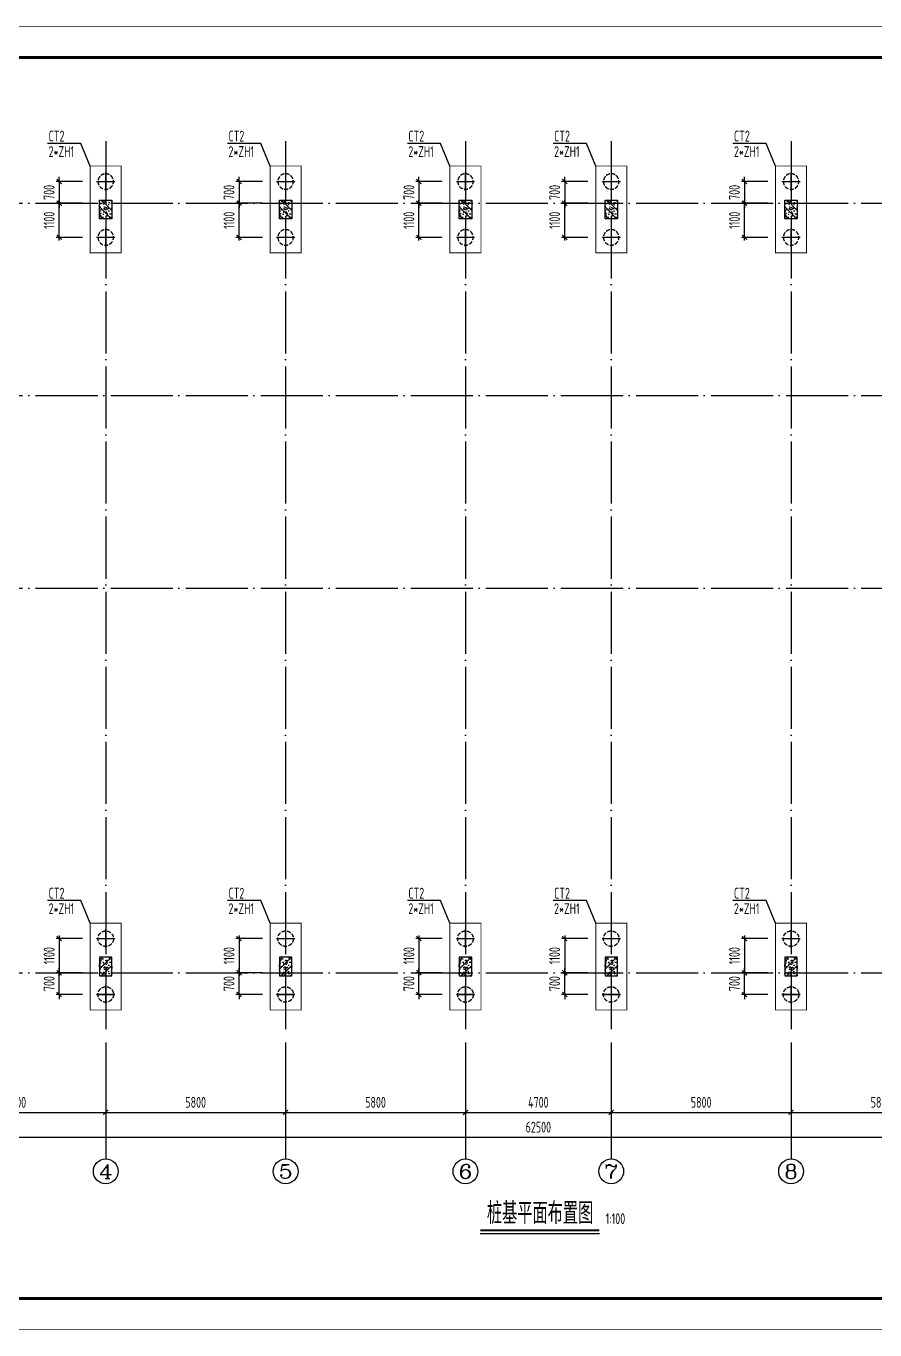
# Model space of a CAD drawing. Extents: x 287065 to 1473467, y 284802 to 344222.
# Drawn here: x 605977 to 633351, y 284802 to 326822 of the extents above; entities that cross this region are included whole.
import ezdxf
from ezdxf.enums import TextEntityAlignment as Align

# ---------------------------------------------------------------- set-up
doc = ezdxf.new("R2010")
doc.units = 0
doc.header["$LTSCALE"] = 1000
doc.linetypes.add('DASH', pattern=[0.35, 0.25, -0.1])
doc.linetypes.add('DOTE', pattern=[2.42, 2, -0.2, 0.02, -0.2])
doc.layers.get('0').update_dxf_attribs({"linetype": 'CONTINUOUS'})
doc.layers.get('DEFPOINTS').update_dxf_attribs({"linetype": 'CONTINUOUS'})
for name, color, linetype in [('AXIS', 8, 'DOTE'), ('AXIS_DIM', 3, 'CONTINUOUS'), ('AXIS_TEXT', 3, 'CONTINUOUS'), ('BASE', 7, 'CONTINUOUS'), ('COLU', 7, 'CONTINUOUS'), ('CT', 255, 'CONTINUOUS'), ('DIM', 3, 'CONTINUOUS'), ('DOTE', 8, 'DOTE'), ('FRAME', 3, 'CONTINUOUS'), ('TEXT', 7, 'CONTINUOUS'), ('TK', 211, 'CONTINUOUS'), ('ZJ', 1, 'CONTINUOUS'), ('柱涂实', 54, 'CONTINUOUS')]:
    doc.layers.add(name, color=color, linetype=linetype)
doc.styles.add('_TCH_AXIS', font='COMPLEX', dxfattribs={"bigfont": 'GBCBIG'})
doc.styles.add('COMPLEX', font='COMPLEX')
doc.styles.add('TSSD_Dimension', font='tssdeng.shx', dxfattribs={"width": 0.7, "bigfont": 'hztxt.shx'})
doc.styles.add('TSSD_Rein', font='tssdeng.shx', dxfattribs={"width": 0.7, "bigfont": 'hztxt.shx'})
doc.dimstyles.new('TSSD_100_100', dxfattribs={"dimtxt": 350, "dimasz": 150, "dimexe": 100, "dimexo": 250, "dimgap": 150, "dimtad": 1, "dimdec": 0, "dimzin": 0, "dimdsep": 46, "dimtxsty": 'TSSD_Dimension', "dimblk": 'ARCHTICK', "dimcen": 0, "dimdle": 100, "dimclrd": 3, "dimclre": 3, "dimclrt": 7, "dimadec": 0, "dimazin": 0, "dimtfac": 1, "dimtdec": 0, "dimtix": 1, "dimtmove": 2, "dimatfit": 3, "dimfxl": 100, "dimtolj": 1, "dimtzin": 0, "dimarcsym": 0})

# ---------------------------------------------------------------- blocks, each defined once
blk = doc.blocks.new('_ARCHTICK')
at = {"color": 0}
blk.add_lwpolyline([(-0.53, -0.53, 0.25, 0.25, 0), (0.53, 0.53, 0.5, 0.5, 0)], format="xyseb", dxfattribs=at)
blk = doc.blocks.new('*D19')
at = {"layer": 'AXIS_DIM', "color": 3, "lineweight": -2}
for p, q in [((602747, 294062), (602747, 291712)), ((608547, 294062), (608547, 291712)), ((602647, 291812), (608647, 291812))]:
    blk.add_line(p, q, dxfattribs=at)
at = {"layer": 'DEFPOINTS', "color": 0}
for p in [(602747, 294312), (608547, 294312), (608547, 291812)]:
    blk.add_point(p, dxfattribs=at)
at = {"layer": 'AXIS_DIM', "color": 3, "lineweight": -2, "xscale": 150, "yscale": 150, "zscale": 150, "rotation": 180}
blk.add_blockref('_ARCHTICK', (602747, 291812), dxfattribs=at)
at = {"layer": 'AXIS_DIM', "color": 3, "lineweight": -2, "xscale": 150, "yscale": 150, "zscale": 150}
blk.add_blockref('_ARCHTICK', (608547, 291812), dxfattribs=at)
at = {"layer": 'AXIS_DIM', "color": 7, "insert": (605647, 292137), "char_height": 350, "attachment_point": 5, "style": 'TSSD_Dimension'}
blk.add_mtext('\\A1;5800', dxfattribs=at)
blk = doc.blocks.new('*D20')
at = {"layer": 'AXIS_DIM', "color": 3, "lineweight": -2}
for p, q in [((608547, 294062), (608547, 291712)), ((614347, 294062), (614347, 291712)), ((608447, 291812), (614447, 291812))]:
    blk.add_line(p, q, dxfattribs=at)
at = {"layer": 'DEFPOINTS', "color": 0}
for p in [(608547, 294312), (614347, 294312), (614347, 291812)]:
    blk.add_point(p, dxfattribs=at)
at = {"layer": 'AXIS_DIM', "color": 3, "lineweight": -2, "xscale": 150, "yscale": 150, "zscale": 150, "rotation": 180}
blk.add_blockref('_ARCHTICK', (608547, 291812), dxfattribs=at)
at = {"layer": 'AXIS_DIM', "color": 3, "lineweight": -2, "xscale": 150, "yscale": 150, "zscale": 150}
blk.add_blockref('_ARCHTICK', (614347, 291812), dxfattribs=at)
at = {"layer": 'AXIS_DIM', "color": 7, "insert": (611447, 292137), "char_height": 350, "attachment_point": 5, "style": 'TSSD_Dimension'}
blk.add_mtext('\\A1;5800', dxfattribs=at)
blk = doc.blocks.new('*D21')
at = {"layer": 'AXIS_DIM', "color": 3, "lineweight": -2}
for p, q in [((614347, 294062), (614347, 291712)), ((620147, 294062), (620147, 291712)), ((614247, 291812), (620247, 291812))]:
    blk.add_line(p, q, dxfattribs=at)
at = {"layer": 'DEFPOINTS', "color": 0}
for p in [(614347, 294312), (620147, 294312), (620147, 291812)]:
    blk.add_point(p, dxfattribs=at)
at = {"layer": 'AXIS_DIM', "color": 3, "lineweight": -2, "xscale": 150, "yscale": 150, "zscale": 150, "rotation": 180}
blk.add_blockref('_ARCHTICK', (614347, 291812), dxfattribs=at)
at = {"layer": 'AXIS_DIM', "color": 3, "lineweight": -2, "xscale": 150, "yscale": 150, "zscale": 150}
blk.add_blockref('_ARCHTICK', (620147, 291812), dxfattribs=at)
at = {"layer": 'AXIS_DIM', "color": 7, "insert": (617247, 292137), "char_height": 350, "attachment_point": 5, "style": 'TSSD_Dimension'}
blk.add_mtext('\\A1;5800', dxfattribs=at)
blk = doc.blocks.new('*D22')
at = {"layer": 'AXIS_DIM', "color": 3, "lineweight": -2}
for p, q in [((620147, 294062), (620147, 291712)), ((624847, 294062), (624847, 291712)), ((620047, 291812), (624947, 291812))]:
    blk.add_line(p, q, dxfattribs=at)
at = {"layer": 'DEFPOINTS', "color": 0}
for p in [(620147, 294312), (624847, 294312), (624847, 291812)]:
    blk.add_point(p, dxfattribs=at)
at = {"layer": 'AXIS_DIM', "color": 3, "lineweight": -2, "xscale": 150, "yscale": 150, "zscale": 150, "rotation": 180}
blk.add_blockref('_ARCHTICK', (620147, 291812), dxfattribs=at)
at = {"layer": 'AXIS_DIM', "color": 3, "lineweight": -2, "xscale": 150, "yscale": 150, "zscale": 150}
blk.add_blockref('_ARCHTICK', (624847, 291812), dxfattribs=at)
at = {"layer": 'AXIS_DIM', "color": 7, "insert": (622497, 292137), "char_height": 350, "attachment_point": 5, "style": 'TSSD_Dimension'}
blk.add_mtext('\\A1;4700', dxfattribs=at)
blk = doc.blocks.new('*D23')
at = {"layer": 'AXIS_DIM', "color": 3, "lineweight": -2}
for p, q in [((624847, 294062), (624847, 291712)), ((630647, 294062), (630647, 291712)), ((624747, 291812), (630747, 291812))]:
    blk.add_line(p, q, dxfattribs=at)
at = {"layer": 'DEFPOINTS', "color": 0}
for p in [(624847, 294312), (630647, 294312), (630647, 291812)]:
    blk.add_point(p, dxfattribs=at)
at = {"layer": 'AXIS_DIM', "color": 3, "lineweight": -2, "xscale": 150, "yscale": 150, "zscale": 150, "rotation": 180}
blk.add_blockref('_ARCHTICK', (624847, 291812), dxfattribs=at)
at = {"layer": 'AXIS_DIM', "color": 3, "lineweight": -2, "xscale": 150, "yscale": 150, "zscale": 150}
blk.add_blockref('_ARCHTICK', (630647, 291812), dxfattribs=at)
at = {"layer": 'AXIS_DIM', "color": 7, "insert": (627747, 292137), "char_height": 350, "attachment_point": 5, "style": 'TSSD_Dimension'}
blk.add_mtext('\\A1;5800', dxfattribs=at)
blk = doc.blocks.new('*D24')
at = {"layer": 'AXIS_DIM', "color": 3, "lineweight": -2}
for p, q in [((630647, 294062), (630647, 291712)), ((636447, 294062), (636447, 291712)), ((630547, 291812), (636547, 291812))]:
    blk.add_line(p, q, dxfattribs=at)
at = {"layer": 'DEFPOINTS', "color": 0}
for p in [(630647, 294312), (636447, 294312), (636447, 291812)]:
    blk.add_point(p, dxfattribs=at)
at = {"layer": 'AXIS_DIM', "color": 3, "lineweight": -2, "xscale": 150, "yscale": 150, "zscale": 150, "rotation": 180}
blk.add_blockref('_ARCHTICK', (630647, 291812), dxfattribs=at)
at = {"layer": 'AXIS_DIM', "color": 3, "lineweight": -2, "xscale": 150, "yscale": 150, "zscale": 150}
blk.add_blockref('_ARCHTICK', (636447, 291812), dxfattribs=at)
at = {"layer": 'AXIS_DIM', "color": 7, "insert": (633547, 292137), "char_height": 350, "attachment_point": 5, "style": 'TSSD_Dimension'}
blk.add_mtext('\\A1;5800', dxfattribs=at)
blk = doc.blocks.new('*D29')
at = {"layer": 'AXIS_DIM', "color": 3, "lineweight": -2}
for p, q in [((591247, 294062), (591247, 290912)), ((653747, 294062), (653747, 290912)), ((591147, 291012), (653847, 291012))]:
    blk.add_line(p, q, dxfattribs=at)
at = {"layer": 'DEFPOINTS', "color": 0}
for p in [(591247, 294312), (653747, 294312), (653747, 291012)]:
    blk.add_point(p, dxfattribs=at)
at = {"layer": 'AXIS_DIM', "color": 3, "lineweight": -2, "xscale": 150, "yscale": 150, "zscale": 150, "rotation": 180}
blk.add_blockref('_ARCHTICK', (591247, 291012), dxfattribs=at)
at = {"layer": 'AXIS_DIM', "color": 3, "lineweight": -2, "xscale": 150, "yscale": 150, "zscale": 150}
blk.add_blockref('_ARCHTICK', (653747, 291012), dxfattribs=at)
at = {"layer": 'AXIS_DIM', "color": 7, "insert": (622497, 291337), "char_height": 350, "attachment_point": 5, "style": 'TSSD_Dimension'}
blk.add_mtext('\\A1;62500', dxfattribs=at)
blk = doc.blocks.new('_AXISO')
blk.add_circle((0, 0), 0.5)
at = {"layer": 'AXIS_TEXT', "style": 'COMPLEX', "width": 1.041667}
blk.add_attdef('A', text='', height=0.56, dxfattribs=at).set_placement((-0.25, -0.28), (0.25, -0.28), align=Align.FIT)
blk = doc.blocks.new('TK-A2+(1041X420)')
at = {"layer": 'FRAME'}
for points in [[(529133, 349852, 20, 20, 0), (529133, 307852, 20, 20, 0), (633223, 307852, 20, 20, 0), (633223, 349852, 20, 20, 0)], [(531633, 348852, 100, 100, 0), (531633, 308852, 100, 100, 0), (632223, 308852, 100, 100, 0), (632223, 348852, 100, 100, 0)]]:
    blk.add_lwpolyline(points, format="xyseb", close=True, dxfattribs=at)
blk = doc.blocks.new('*D101')
at = {"layer": 'DEFPOINTS', "color": 0}
for p in [(630147, 297412), (629147, 296312), (630147, 296312)]:
    blk.add_point(p, dxfattribs=at)
at = {"layer": 'DIM', "color": 3, "lineweight": -2}
for p, q in [((629147, 297512), (629147, 296212)), ((629897, 297412), (629047, 297412)), ((629897, 296312), (629047, 296312))]:
    blk.add_line(p, q, dxfattribs=at)
at = {"layer": 'DIM', "color": 3, "lineweight": -2, "xscale": 150, "yscale": 150, "zscale": 150}
for p, rotation in [((629147, 297412), 90), ((629147, 296312), 270)]:
    blk.add_blockref('_ARCHTICK', p, dxfattribs=dict(at, rotation=rotation))
at = {"layer": 'DIM', "color": 7, "insert": (628822, 296862), "char_height": 350, "attachment_point": 5, "rotation": 90, "style": 'TSSD_Dimension'}
blk.add_mtext('\\A1;1100', dxfattribs=at)
blk = doc.blocks.new('A$C763315A6')
at = {"layer": 'CT', "const_width": 30}
blk.add_lwpolyline([(965, 2765), (-35, 2765), (-35, -35), (965, -35)], close=True, dxfattribs=at)
at = {"layer": 'DOTE', "ltscale": 0.1, "const_width": 45}
for points in [[(465, 2565), (465, 1965)], [(165, 2265), (765, 2265)], [(165, 465), (765, 465)], [(465, 765), (465, 165)]]:
    blk.add_lwpolyline(points, dxfattribs=at)
at = {"layer": 'ZJ', "linetype": 'DASH', "ltscale": 0.5}
for centre in [(465, 2265), (465, 465)]:
    blk.add_circle(centre, 250, dxfattribs=at)
blk = doc.blocks.new('*D102')
at = {"layer": 'DEFPOINTS', "color": 0}
for p in [(629147, 296312), (630147, 296312), (630147, 295612)]:
    blk.add_point(p, dxfattribs=at)
at = {"layer": 'DIM', "color": 3, "lineweight": -2}
for p, q in [((629897, 296312), (629047, 296312)), ((629147, 296312), (629147, 296462)), ((629147, 295612), (629147, 296312)), ((629897, 295612), (629047, 295612)), ((629147, 295612), (629147, 295462))]:
    blk.add_line(p, q, dxfattribs=at)
at = {"layer": 'DIM', "color": 3, "lineweight": -2, "xscale": 150, "yscale": 150, "zscale": 150}
for p, rotation in [((629147, 296312), 270), ((629147, 295612), 90)]:
    blk.add_blockref('_ARCHTICK', p, dxfattribs=dict(at, rotation=rotation))
at = {"layer": 'DIM', "color": 7, "insert": (628822, 295962), "char_height": 350, "attachment_point": 5, "rotation": 90, "style": 'TSSD_Dimension'}
blk.add_mtext('\\A1;700', dxfattribs=at)
blk = doc.blocks.new('*D103')
at = {"layer": 'DEFPOINTS', "color": 0}
for p in [(629147, 321112), (630147, 321112), (630147, 320012)]:
    blk.add_point(p, dxfattribs=at)
at = {"layer": 'DIM', "color": 3, "lineweight": -2}
for p, q in [((629897, 321112), (629047, 321112)), ((629147, 319912), (629147, 321212)), ((629897, 320012), (629047, 320012))]:
    blk.add_line(p, q, dxfattribs=at)
at = {"layer": 'DIM', "color": 3, "lineweight": -2, "xscale": 150, "yscale": 150, "zscale": 150}
for p, rotation in [((629147, 321112), 90), ((629147, 320012), 270)]:
    blk.add_blockref('_ARCHTICK', p, dxfattribs=dict(at, rotation=rotation))
at = {"layer": 'DIM', "color": 7, "insert": (628822, 320562), "char_height": 350, "attachment_point": 5, "rotation": 90, "style": 'TSSD_Dimension'}
blk.add_mtext('\\A1;1100', dxfattribs=at)
blk = doc.blocks.new('*D104')
at = {"layer": 'DEFPOINTS', "color": 0}
for p in [(630147, 321812), (629147, 321112), (630147, 321112)]:
    blk.add_point(p, dxfattribs=at)
at = {"layer": 'DIM', "color": 3, "lineweight": -2}
for p, q in [((629147, 321812), (629147, 321962)), ((629897, 321812), (629047, 321812)), ((629147, 321812), (629147, 321112)), ((629897, 321112), (629047, 321112)), ((629147, 321112), (629147, 320962))]:
    blk.add_line(p, q, dxfattribs=at)
at = {"layer": 'DIM', "color": 3, "lineweight": -2, "xscale": 150, "yscale": 150, "zscale": 150}
for p, rotation in [((629147, 321812), 270), ((629147, 321112), 90)]:
    blk.add_blockref('_ARCHTICK', p, dxfattribs=dict(at, rotation=rotation))
at = {"layer": 'DIM', "color": 7, "insert": (628822, 321462), "char_height": 350, "attachment_point": 5, "rotation": 90, "style": 'TSSD_Dimension'}
blk.add_mtext('\\A1;700', dxfattribs=at)
blk = doc.blocks.new('*D105')
at = {"layer": 'DEFPOINTS', "color": 0}
for p in [(624347, 297412), (623347, 296312), (624347, 296312)]:
    blk.add_point(p, dxfattribs=at)
at = {"layer": 'DIM', "color": 3, "lineweight": -2}
for p, q in [((623347, 297512), (623347, 296212)), ((624097, 297412), (623247, 297412)), ((624097, 296312), (623247, 296312))]:
    blk.add_line(p, q, dxfattribs=at)
at = {"layer": 'DIM', "color": 3, "lineweight": -2, "xscale": 150, "yscale": 150, "zscale": 150}
for p, rotation in [((623347, 297412), 90), ((623347, 296312), 270)]:
    blk.add_blockref('_ARCHTICK', p, dxfattribs=dict(at, rotation=rotation))
at = {"layer": 'DIM', "color": 7, "insert": (623022, 296862), "char_height": 350, "attachment_point": 5, "rotation": 90, "style": 'TSSD_Dimension'}
blk.add_mtext('\\A1;1100', dxfattribs=at)
blk = doc.blocks.new('*D106')
at = {"layer": 'DEFPOINTS', "color": 0}
for p in [(623347, 296312), (624347, 296312), (624347, 295612)]:
    blk.add_point(p, dxfattribs=at)
at = {"layer": 'DIM', "color": 3, "lineweight": -2}
for p, q in [((624097, 296312), (623247, 296312)), ((623347, 296312), (623347, 296462)), ((623347, 295612), (623347, 296312)), ((624097, 295612), (623247, 295612)), ((623347, 295612), (623347, 295462))]:
    blk.add_line(p, q, dxfattribs=at)
at = {"layer": 'DIM', "color": 3, "lineweight": -2, "xscale": 150, "yscale": 150, "zscale": 150}
for p, rotation in [((623347, 296312), 270), ((623347, 295612), 90)]:
    blk.add_blockref('_ARCHTICK', p, dxfattribs=dict(at, rotation=rotation))
at = {"layer": 'DIM', "color": 7, "insert": (623022, 295962), "char_height": 350, "attachment_point": 5, "rotation": 90, "style": 'TSSD_Dimension'}
blk.add_mtext('\\A1;700', dxfattribs=at)
blk = doc.blocks.new('*D107')
at = {"layer": 'DEFPOINTS', "color": 0}
for p in [(623347, 321112), (624347, 321112), (624347, 320012)]:
    blk.add_point(p, dxfattribs=at)
at = {"layer": 'DIM', "color": 3, "lineweight": -2}
for p, q in [((624097, 321112), (623247, 321112)), ((623347, 319912), (623347, 321212)), ((624097, 320012), (623247, 320012))]:
    blk.add_line(p, q, dxfattribs=at)
at = {"layer": 'DIM', "color": 3, "lineweight": -2, "xscale": 150, "yscale": 150, "zscale": 150}
for p, rotation in [((623347, 321112), 90), ((623347, 320012), 270)]:
    blk.add_blockref('_ARCHTICK', p, dxfattribs=dict(at, rotation=rotation))
at = {"layer": 'DIM', "color": 7, "insert": (623022, 320562), "char_height": 350, "attachment_point": 5, "rotation": 90, "style": 'TSSD_Dimension'}
blk.add_mtext('\\A1;1100', dxfattribs=at)
blk = doc.blocks.new('*D108')
at = {"layer": 'DEFPOINTS', "color": 0}
for p in [(624347, 321812), (623347, 321112), (624347, 321112)]:
    blk.add_point(p, dxfattribs=at)
at = {"layer": 'DIM', "color": 3, "lineweight": -2}
for p, q in [((623347, 321812), (623347, 321962)), ((624097, 321812), (623247, 321812)), ((623347, 321812), (623347, 321112)), ((624097, 321112), (623247, 321112)), ((623347, 321112), (623347, 320962))]:
    blk.add_line(p, q, dxfattribs=at)
at = {"layer": 'DIM', "color": 3, "lineweight": -2, "xscale": 150, "yscale": 150, "zscale": 150}
for p, rotation in [((623347, 321812), 270), ((623347, 321112), 90)]:
    blk.add_blockref('_ARCHTICK', p, dxfattribs=dict(at, rotation=rotation))
at = {"layer": 'DIM', "color": 7, "insert": (623022, 321462), "char_height": 350, "attachment_point": 5, "rotation": 90, "style": 'TSSD_Dimension'}
blk.add_mtext('\\A1;700', dxfattribs=at)
blk = doc.blocks.new('*D109')
at = {"layer": 'DEFPOINTS', "color": 0}
for p in [(619647, 297412), (618647, 296312), (619647, 296312)]:
    blk.add_point(p, dxfattribs=at)
at = {"layer": 'DIM', "color": 3, "lineweight": -2}
for p, q in [((618647, 297512), (618647, 296212)), ((619397, 297412), (618547, 297412)), ((619397, 296312), (618547, 296312))]:
    blk.add_line(p, q, dxfattribs=at)
at = {"layer": 'DIM', "color": 3, "lineweight": -2, "xscale": 150, "yscale": 150, "zscale": 150}
for p, rotation in [((618647, 297412), 90), ((618647, 296312), 270)]:
    blk.add_blockref('_ARCHTICK', p, dxfattribs=dict(at, rotation=rotation))
at = {"layer": 'DIM', "color": 7, "insert": (618322, 296862), "char_height": 350, "attachment_point": 5, "rotation": 90, "style": 'TSSD_Dimension'}
blk.add_mtext('\\A1;1100', dxfattribs=at)
blk = doc.blocks.new('*D110')
at = {"layer": 'DEFPOINTS', "color": 0}
for p in [(618647, 296312), (619647, 296312), (619647, 295612)]:
    blk.add_point(p, dxfattribs=at)
at = {"layer": 'DIM', "color": 3, "lineweight": -2}
for p, q in [((619397, 296312), (618547, 296312)), ((618647, 296312), (618647, 296462)), ((618647, 295612), (618647, 296312)), ((619397, 295612), (618547, 295612)), ((618647, 295612), (618647, 295462))]:
    blk.add_line(p, q, dxfattribs=at)
at = {"layer": 'DIM', "color": 3, "lineweight": -2, "xscale": 150, "yscale": 150, "zscale": 150}
for p, rotation in [((618647, 296312), 270), ((618647, 295612), 90)]:
    blk.add_blockref('_ARCHTICK', p, dxfattribs=dict(at, rotation=rotation))
at = {"layer": 'DIM', "color": 7, "insert": (618322, 295962), "char_height": 350, "attachment_point": 5, "rotation": 90, "style": 'TSSD_Dimension'}
blk.add_mtext('\\A1;700', dxfattribs=at)
blk = doc.blocks.new('*D111')
at = {"layer": 'DEFPOINTS', "color": 0}
for p in [(618647, 321112), (619647, 321112), (619647, 320012)]:
    blk.add_point(p, dxfattribs=at)
at = {"layer": 'DIM', "color": 3, "lineweight": -2}
for p, q in [((619397, 321112), (618547, 321112)), ((618647, 319912), (618647, 321212)), ((619397, 320012), (618547, 320012))]:
    blk.add_line(p, q, dxfattribs=at)
at = {"layer": 'DIM', "color": 3, "lineweight": -2, "xscale": 150, "yscale": 150, "zscale": 150}
for p, rotation in [((618647, 321112), 90), ((618647, 320012), 270)]:
    blk.add_blockref('_ARCHTICK', p, dxfattribs=dict(at, rotation=rotation))
at = {"layer": 'DIM', "color": 7, "insert": (618322, 320562), "char_height": 350, "attachment_point": 5, "rotation": 90, "style": 'TSSD_Dimension'}
blk.add_mtext('\\A1;1100', dxfattribs=at)
blk = doc.blocks.new('*D112')
at = {"layer": 'DEFPOINTS', "color": 0}
for p in [(619647, 321812), (618647, 321112), (619647, 321112)]:
    blk.add_point(p, dxfattribs=at)
at = {"layer": 'DIM', "color": 3, "lineweight": -2}
for p, q in [((618647, 321812), (618647, 321962)), ((619397, 321812), (618547, 321812)), ((618647, 321812), (618647, 321112)), ((619397, 321112), (618547, 321112)), ((618647, 321112), (618647, 320962))]:
    blk.add_line(p, q, dxfattribs=at)
at = {"layer": 'DIM', "color": 3, "lineweight": -2, "xscale": 150, "yscale": 150, "zscale": 150}
for p, rotation in [((618647, 321812), 270), ((618647, 321112), 90)]:
    blk.add_blockref('_ARCHTICK', p, dxfattribs=dict(at, rotation=rotation))
at = {"layer": 'DIM', "color": 7, "insert": (618322, 321462), "char_height": 350, "attachment_point": 5, "rotation": 90, "style": 'TSSD_Dimension'}
blk.add_mtext('\\A1;700', dxfattribs=at)
blk = doc.blocks.new('*D113')
at = {"layer": 'DEFPOINTS', "color": 0}
for p in [(613847, 297412), (612847, 296312), (613847, 296312)]:
    blk.add_point(p, dxfattribs=at)
at = {"layer": 'DIM', "color": 3, "lineweight": -2}
for p, q in [((612847, 297512), (612847, 296212)), ((613597, 297412), (612747, 297412)), ((613597, 296312), (612747, 296312))]:
    blk.add_line(p, q, dxfattribs=at)
at = {"layer": 'DIM', "color": 3, "lineweight": -2, "xscale": 150, "yscale": 150, "zscale": 150}
for p, rotation in [((612847, 297412), 90), ((612847, 296312), 270)]:
    blk.add_blockref('_ARCHTICK', p, dxfattribs=dict(at, rotation=rotation))
at = {"layer": 'DIM', "color": 7, "insert": (612522, 296862), "char_height": 350, "attachment_point": 5, "rotation": 90, "style": 'TSSD_Dimension'}
blk.add_mtext('\\A1;1100', dxfattribs=at)
blk = doc.blocks.new('*D114')
at = {"layer": 'DEFPOINTS', "color": 0}
for p in [(612847, 296312), (613847, 296312), (613847, 295612)]:
    blk.add_point(p, dxfattribs=at)
at = {"layer": 'DIM', "color": 3, "lineweight": -2}
for p, q in [((613597, 296312), (612747, 296312)), ((612847, 296312), (612847, 296462)), ((612847, 295612), (612847, 296312)), ((613597, 295612), (612747, 295612)), ((612847, 295612), (612847, 295462))]:
    blk.add_line(p, q, dxfattribs=at)
at = {"layer": 'DIM', "color": 3, "lineweight": -2, "xscale": 150, "yscale": 150, "zscale": 150}
for p, rotation in [((612847, 296312), 270), ((612847, 295612), 90)]:
    blk.add_blockref('_ARCHTICK', p, dxfattribs=dict(at, rotation=rotation))
at = {"layer": 'DIM', "color": 7, "insert": (612522, 295962), "char_height": 350, "attachment_point": 5, "rotation": 90, "style": 'TSSD_Dimension'}
blk.add_mtext('\\A1;700', dxfattribs=at)
blk = doc.blocks.new('*D115')
at = {"layer": 'DEFPOINTS', "color": 0}
for p in [(612847, 321112), (613847, 321112), (613847, 320012)]:
    blk.add_point(p, dxfattribs=at)
at = {"layer": 'DIM', "color": 3, "lineweight": -2}
for p, q in [((613597, 321112), (612747, 321112)), ((612847, 319912), (612847, 321212)), ((613597, 320012), (612747, 320012))]:
    blk.add_line(p, q, dxfattribs=at)
at = {"layer": 'DIM', "color": 3, "lineweight": -2, "xscale": 150, "yscale": 150, "zscale": 150}
for p, rotation in [((612847, 321112), 90), ((612847, 320012), 270)]:
    blk.add_blockref('_ARCHTICK', p, dxfattribs=dict(at, rotation=rotation))
at = {"layer": 'DIM', "color": 7, "insert": (612522, 320562), "char_height": 350, "attachment_point": 5, "rotation": 90, "style": 'TSSD_Dimension'}
blk.add_mtext('\\A1;1100', dxfattribs=at)
blk = doc.blocks.new('*D116')
at = {"layer": 'DEFPOINTS', "color": 0}
for p in [(613847, 321812), (612847, 321112), (613847, 321112)]:
    blk.add_point(p, dxfattribs=at)
at = {"layer": 'DIM', "color": 3, "lineweight": -2}
for p, q in [((612847, 321812), (612847, 321962)), ((613597, 321812), (612747, 321812)), ((612847, 321812), (612847, 321112)), ((613597, 321112), (612747, 321112)), ((612847, 321112), (612847, 320962))]:
    blk.add_line(p, q, dxfattribs=at)
at = {"layer": 'DIM', "color": 3, "lineweight": -2, "xscale": 150, "yscale": 150, "zscale": 150}
for p, rotation in [((612847, 321812), 270), ((612847, 321112), 90)]:
    blk.add_blockref('_ARCHTICK', p, dxfattribs=dict(at, rotation=rotation))
at = {"layer": 'DIM', "color": 7, "insert": (612522, 321462), "char_height": 350, "attachment_point": 5, "rotation": 90, "style": 'TSSD_Dimension'}
blk.add_mtext('\\A1;700', dxfattribs=at)
blk = doc.blocks.new('*D117')
at = {"layer": 'DEFPOINTS', "color": 0}
for p in [(608047, 297412), (607047, 296312), (608047, 296312)]:
    blk.add_point(p, dxfattribs=at)
at = {"layer": 'DIM', "color": 3, "lineweight": -2}
for p, q in [((607047, 297512), (607047, 296212)), ((607797, 297412), (606947, 297412)), ((607797, 296312), (606947, 296312))]:
    blk.add_line(p, q, dxfattribs=at)
at = {"layer": 'DIM', "color": 3, "lineweight": -2, "xscale": 150, "yscale": 150, "zscale": 150}
for p, rotation in [((607047, 297412), 90), ((607047, 296312), 270)]:
    blk.add_blockref('_ARCHTICK', p, dxfattribs=dict(at, rotation=rotation))
at = {"layer": 'DIM', "color": 7, "insert": (606722, 296862), "char_height": 350, "attachment_point": 5, "rotation": 90, "style": 'TSSD_Dimension'}
blk.add_mtext('\\A1;1100', dxfattribs=at)
blk = doc.blocks.new('*D118')
at = {"layer": 'DEFPOINTS', "color": 0}
for p in [(607047, 296312), (608047, 296312), (608047, 295612)]:
    blk.add_point(p, dxfattribs=at)
at = {"layer": 'DIM', "color": 3, "lineweight": -2}
for p, q in [((607797, 296312), (606947, 296312)), ((607047, 296312), (607047, 296462)), ((607047, 295612), (607047, 296312)), ((607797, 295612), (606947, 295612)), ((607047, 295612), (607047, 295462))]:
    blk.add_line(p, q, dxfattribs=at)
at = {"layer": 'DIM', "color": 3, "lineweight": -2, "xscale": 150, "yscale": 150, "zscale": 150}
for p, rotation in [((607047, 296312), 270), ((607047, 295612), 90)]:
    blk.add_blockref('_ARCHTICK', p, dxfattribs=dict(at, rotation=rotation))
at = {"layer": 'DIM', "color": 7, "insert": (606722, 295962), "char_height": 350, "attachment_point": 5, "rotation": 90, "style": 'TSSD_Dimension'}
blk.add_mtext('\\A1;700', dxfattribs=at)
blk = doc.blocks.new('*D119')
at = {"layer": 'DEFPOINTS', "color": 0}
for p in [(607047, 321112), (608047, 321112), (608047, 320012)]:
    blk.add_point(p, dxfattribs=at)
at = {"layer": 'DIM', "color": 3, "lineweight": -2}
for p, q in [((607797, 321112), (606947, 321112)), ((607047, 319912), (607047, 321212)), ((607797, 320012), (606947, 320012))]:
    blk.add_line(p, q, dxfattribs=at)
at = {"layer": 'DIM', "color": 3, "lineweight": -2, "xscale": 150, "yscale": 150, "zscale": 150}
for p, rotation in [((607047, 321112), 90), ((607047, 320012), 270)]:
    blk.add_blockref('_ARCHTICK', p, dxfattribs=dict(at, rotation=rotation))
at = {"layer": 'DIM', "color": 7, "insert": (606722, 320562), "char_height": 350, "attachment_point": 5, "rotation": 90, "style": 'TSSD_Dimension'}
blk.add_mtext('\\A1;1100', dxfattribs=at)
blk = doc.blocks.new('*D120')
at = {"layer": 'DEFPOINTS', "color": 0}
for p in [(608047, 321812), (607047, 321112), (608047, 321112)]:
    blk.add_point(p, dxfattribs=at)
at = {"layer": 'DIM', "color": 3, "lineweight": -2}
for p, q in [((607047, 321812), (607047, 321962)), ((607797, 321812), (606947, 321812)), ((607047, 321812), (607047, 321112)), ((607797, 321112), (606947, 321112)), ((607047, 321112), (607047, 320962))]:
    blk.add_line(p, q, dxfattribs=at)
at = {"layer": 'DIM', "color": 3, "lineweight": -2, "xscale": 150, "yscale": 150, "zscale": 150}
for p, rotation in [((607047, 321812), 270), ((607047, 321112), 90)]:
    blk.add_blockref('_ARCHTICK', p, dxfattribs=dict(at, rotation=rotation))
at = {"layer": 'DIM', "color": 7, "insert": (606722, 321462), "char_height": 350, "attachment_point": 5, "rotation": 90, "style": 'TSSD_Dimension'}
blk.add_mtext('\\A1;700', dxfattribs=at)

msp = doc.modelspace()

# ---------------------------------------------------------------- hatches: boundary and pattern name
at = {"layer": '柱涂实'}
h = msp.add_hatch(dxfattribs=at)
h.set_pattern_fill('ARMORED', color=8, scale=40, style=0)
h.set_pattern_definition([(310, (14724.25, 580299.93), (286.90407, 25.10085), [30, -330]), (5, (14724.25, 580299.93), (-55.50053, -300.87685), [24, -264]), (259.5486, (14748.16, 580302.02), (231.40375, -275.77582), [25.49608, -280.45684]), (313.8158, (14724.25, 580219.93), (426.89642, 66.2076), [45, -495]), (263.3644, (14759.82, 580225.45), (373.86508, -389.64715), [38.24412, -420.6852]), (8.8158, (14724.25, 580219.93), (373.86478, -389.64744), [36, -396]), (339, (14764.25, 580239.93), (238.76282, 161.04756), [30, -330]), (34, (14764.25, 580239.93), (97.32613, -290.06002), [24, -264]), (288.5486, (14784.14, 580253.35), (336.08905, -129.0122), [25.49608, -280.45684]), (322.5, (14724.25, 580299.93), (4.863942, -133.157542), [0, -260.8, 0, -268, 0, -265]), (352.5, (14724.25, 580299.93), (105.227815, -157.764685), [0, -152.8, 0, -254.8, 0, -101]), (32.5, (14635.05, 580299.93), (213.528974, 9.021949), [0, -100, 0, -312, 0, -414]), (42.5, (14595.05, 580299.93), (233.27447, -40.041993), [0, -130, 0, -207.2, 0, -294]), (315, (14724.25, 580299.93), (-141.421356, -141.421356), [])])
h.paths.add_polyline_path([(608746.971, 321211.708), (608746.971, 320611.708), (608346.971, 320611.708), (608346.971, 321211.708)])
h = msp.add_hatch(dxfattribs=at)
h.set_pattern_fill('ARMORED', color=8, scale=40, style=0)
h.set_pattern_definition([(310, (20524.25, 580299.93), (286.90407, 25.10085), [30, -330]), (5, (20524.25, 580299.93), (-55.50053, -300.87685), [24, -264]), (259.5486, (20548.16, 580302.02), (231.40375, -275.77582), [25.49608, -280.45684]), (313.8158, (20524.25, 580219.93), (426.89642, 66.2076), [45, -495]), (263.3644, (20559.82, 580225.45), (373.86508, -389.64715), [38.24412, -420.6852]), (8.8158, (20524.25, 580219.93), (373.86478, -389.64744), [36, -396]), (339, (20564.25, 580239.93), (238.76282, 161.04756), [30, -330]), (34, (20564.25, 580239.93), (97.32613, -290.06002), [24, -264]), (288.5486, (20584.14, 580253.35), (336.08905, -129.0122), [25.49608, -280.45684]), (322.5, (20524.25, 580299.93), (4.863942, -133.157542), [0, -260.8, 0, -268, 0, -265]), (352.5, (20524.25, 580299.93), (105.227815, -157.764685), [0, -152.8, 0, -254.8, 0, -101]), (32.5, (20435.05, 580299.93), (213.528974, 9.021949), [0, -100, 0, -312, 0, -414]), (42.5, (20395.05, 580299.93), (233.27447, -40.041993), [0, -130, 0, -207.2, 0, -294]), (315, (20524.25, 580299.93), (-141.421356, -141.421356), [])])
h.paths.add_polyline_path([(614546.971, 321211.708), (614546.971, 320611.708), (614146.971, 320611.708), (614146.971, 321211.708)])
h = msp.add_hatch(dxfattribs=at)
h.set_pattern_fill('ARMORED', color=8, scale=40, style=0)
h.set_pattern_definition([(310, (26324.25, 580299.93), (286.90407, 25.10085), [30, -330]), (5, (26324.25, 580299.93), (-55.50053, -300.87685), [24, -264]), (259.5486, (26348.16, 580302.02), (231.40375, -275.77582), [25.49608, -280.45684]), (313.8158, (26324.25, 580219.93), (426.89642, 66.2076), [45, -495]), (263.3644, (26359.82, 580225.45), (373.86508, -389.64715), [38.24412, -420.6852]), (8.8158, (26324.25, 580219.93), (373.86478, -389.64744), [36, -396]), (339, (26364.25, 580239.93), (238.76282, 161.04756), [30, -330]), (34, (26364.25, 580239.93), (97.32613, -290.06002), [24, -264]), (288.5486, (26384.14, 580253.35), (336.08905, -129.0122), [25.49608, -280.45684]), (322.5, (26324.25, 580299.93), (4.863942, -133.157542), [0, -260.8, 0, -268, 0, -265]), (352.5, (26324.25, 580299.93), (105.227815, -157.764685), [0, -152.8, 0, -254.8, 0, -101]), (32.5, (26235.05, 580299.93), (213.528974, 9.021949), [0, -100, 0, -312, 0, -414]), (42.5, (26195.05, 580299.93), (233.27447, -40.041993), [0, -130, 0, -207.2, 0, -294]), (315, (26324.25, 580299.93), (-141.421356, -141.421356), [])])
h.paths.add_polyline_path([(620346.971, 321211.708), (620346.971, 320611.708), (619946.971, 320611.708), (619946.971, 321211.708)])
h = msp.add_hatch(dxfattribs=at)
h.set_pattern_fill('ARMORED', color=8, scale=40, style=0)
h.set_pattern_definition([(310, (31024.25, 580299.93), (286.90407, 25.10085), [30, -330]), (5, (31024.25, 580299.93), (-55.50053, -300.87685), [24, -264]), (259.5486, (31048.16, 580302.02), (231.40375, -275.77582), [25.49608, -280.45684]), (313.8158, (31024.25, 580219.93), (426.89642, 66.2076), [45, -495]), (263.3644, (31059.82, 580225.45), (373.86508, -389.64715), [38.24412, -420.6852]), (8.8158, (31024.25, 580219.93), (373.86478, -389.64744), [36, -396]), (339, (31064.25, 580239.93), (238.76282, 161.04756), [30, -330]), (34, (31064.25, 580239.93), (97.32613, -290.06002), [24, -264]), (288.5486, (31084.14, 580253.35), (336.08905, -129.0122), [25.49608, -280.45684]), (322.5, (31024.25, 580299.93), (4.863942, -133.157542), [0, -260.8, 0, -268, 0, -265]), (352.5, (31024.25, 580299.93), (105.227815, -157.764685), [0, -152.8, 0, -254.8, 0, -101]), (32.5, (30935.05, 580299.93), (213.528974, 9.021949), [0, -100, 0, -312, 0, -414]), (42.5, (30895.05, 580299.93), (233.27447, -40.041993), [0, -130, 0, -207.2, 0, -294]), (315, (31024.25, 580299.93), (-141.421356, -141.421356), [])])
h.paths.add_polyline_path([(625046.971, 321211.708), (625046.971, 320611.708), (624646.971, 320611.708), (624646.971, 321211.708)])
h = msp.add_hatch(dxfattribs=at)
h.set_pattern_fill('ARMORED', color=8, scale=40, style=0)
h.set_pattern_definition([(310, (36824.25, 580299.93), (286.90407, 25.10085), [30, -330]), (5, (36824.25, 580299.93), (-55.50053, -300.87685), [24, -264]), (259.5486, (36848.16, 580302.02), (231.40375, -275.77582), [25.49608, -280.45684]), (313.8158, (36824.25, 580219.93), (426.89642, 66.2076), [45, -495]), (263.3644, (36859.82, 580225.45), (373.86508, -389.64715), [38.24412, -420.6852]), (8.8158, (36824.25, 580219.93), (373.86478, -389.64744), [36, -396]), (339, (36864.25, 580239.93), (238.76282, 161.04756), [30, -330]), (34, (36864.25, 580239.93), (97.32613, -290.06002), [24, -264]), (288.5486, (36884.14, 580253.35), (336.08905, -129.0122), [25.49608, -280.45684]), (322.5, (36824.25, 580299.93), (4.863942, -133.157542), [0, -260.8, 0, -268, 0, -265]), (352.5, (36824.25, 580299.93), (105.227815, -157.764685), [0, -152.8, 0, -254.8, 0, -101]), (32.5, (36735.05, 580299.93), (213.528974, 9.021949), [0, -100, 0, -312, 0, -414]), (42.5, (36695.05, 580299.93), (233.27447, -40.041993), [0, -130, 0, -207.2, 0, -294]), (315, (36824.25, 580299.93), (-141.421356, -141.421356), [])])
h.paths.add_polyline_path([(630846.971, 321211.708), (630846.971, 320611.708), (630446.971, 320611.708), (630446.971, 321211.708)])
h = msp.add_hatch(dxfattribs=at)
h.set_pattern_fill('ARMORED', color=8, scale=40, style=0)
h.set_pattern_definition([(50, (14724.25, 37123.48), (286.90407, -25.10085), [30, -330]), (355, (14724.25, 37123.48), (-55.50053, 300.87685), [24, -264]), (100.4514, (14748.16, 37121.4), (231.40375, 275.77582), [25.49608, -280.45684]), (46.1842, (14724.25, 37203.5), (426.89642, -66.2076), [45, -495]), (96.6356, (14759.82, 37197.97), (373.86508, 389.64715), [38.24412, -420.6852]), (351.1842, (14724.25, 37203.5), (373.86478, 389.64744), [36, -396]), (21, (14764.25, 37183.48), (238.76282, -161.04756), [30, -330]), (326, (14764.25, 37183.48), (97.32613, 290.06002), [24, -264]), (71.4514, (14784.14, 37170.06), (336.08905, 129.0122), [25.49608, -280.45684]), (37.5, (14724.25, 37123.48), (4.863942, 133.157542), [0, -260.8, 0, -268, 0, -265]), (7.5, (14724.25, 37123.48), (105.227815, 157.764685), [0, -152.8, 0, -254.8, 0, -101]), (327.5, (14635.05, 37123.48), (213.528974, -9.021949), [0, -100, 0, -312, 0, -414]), (317.5, (14595.05, 37123.48), (233.27447, 40.041993), [0, -130, 0, -207.2, 0, -294]), (45, (14724.25, 37123.48), (-141.421356, 141.421356), [])])
h.paths.add_polyline_path([(608746.971, 296211.708), (608746.971, 296811.708), (608346.971, 296811.708), (608346.971, 296211.708)])
h = msp.add_hatch(dxfattribs=at)
h.set_pattern_fill('ARMORED', color=8, scale=40, style=0)
h.set_pattern_definition([(50, (20524.25, 37123.48), (286.90407, -25.10085), [30, -330]), (355, (20524.25, 37123.48), (-55.50053, 300.87685), [24, -264]), (100.4514, (20548.16, 37121.4), (231.40375, 275.77582), [25.49608, -280.45684]), (46.1842, (20524.25, 37203.5), (426.89642, -66.2076), [45, -495]), (96.6356, (20559.82, 37197.97), (373.86508, 389.64715), [38.24412, -420.6852]), (351.1842, (20524.25, 37203.5), (373.86478, 389.64744), [36, -396]), (21, (20564.25, 37183.48), (238.76282, -161.04756), [30, -330]), (326, (20564.25, 37183.48), (97.32613, 290.06002), [24, -264]), (71.4514, (20584.14, 37170.06), (336.08905, 129.0122), [25.49608, -280.45684]), (37.5, (20524.25, 37123.48), (4.863942, 133.157542), [0, -260.8, 0, -268, 0, -265]), (7.5, (20524.25, 37123.48), (105.227815, 157.764685), [0, -152.8, 0, -254.8, 0, -101]), (327.5, (20435.05, 37123.48), (213.528974, -9.021949), [0, -100, 0, -312, 0, -414]), (317.5, (20395.05, 37123.48), (233.27447, 40.041993), [0, -130, 0, -207.2, 0, -294]), (45, (20524.25, 37123.48), (-141.421356, 141.421356), [])])
h.paths.add_polyline_path([(614546.971, 296211.708), (614546.971, 296811.708), (614146.971, 296811.708), (614146.971, 296211.708)])
h = msp.add_hatch(dxfattribs=at)
h.set_pattern_fill('ARMORED', color=8, scale=40, style=0)
h.set_pattern_definition([(50, (26324.25, 37123.48), (286.90407, -25.10085), [30, -330]), (355, (26324.25, 37123.48), (-55.50053, 300.87685), [24, -264]), (100.4514, (26348.16, 37121.4), (231.40375, 275.77582), [25.49608, -280.45684]), (46.1842, (26324.25, 37203.5), (426.89642, -66.2076), [45, -495]), (96.6356, (26359.82, 37197.97), (373.86508, 389.64715), [38.24412, -420.6852]), (351.1842, (26324.25, 37203.5), (373.86478, 389.64744), [36, -396]), (21, (26364.25, 37183.48), (238.76282, -161.04756), [30, -330]), (326, (26364.25, 37183.48), (97.32613, 290.06002), [24, -264]), (71.4514, (26384.14, 37170.06), (336.08905, 129.0122), [25.49608, -280.45684]), (37.5, (26324.25, 37123.48), (4.863942, 133.157542), [0, -260.8, 0, -268, 0, -265]), (7.5, (26324.25, 37123.48), (105.227815, 157.764685), [0, -152.8, 0, -254.8, 0, -101]), (327.5, (26235.05, 37123.48), (213.528974, -9.021949), [0, -100, 0, -312, 0, -414]), (317.5, (26195.05, 37123.48), (233.27447, 40.041993), [0, -130, 0, -207.2, 0, -294]), (45, (26324.25, 37123.48), (-141.421356, 141.421356), [])])
h.paths.add_polyline_path([(620346.971, 296211.708), (620346.971, 296811.708), (619946.971, 296811.708), (619946.971, 296211.708)])
h = msp.add_hatch(dxfattribs=at)
h.set_pattern_fill('ARMORED', color=8, scale=40, style=0)
h.set_pattern_definition([(50, (31024.25, 37123.48), (286.90407, -25.10085), [30, -330]), (355, (31024.25, 37123.48), (-55.50053, 300.87685), [24, -264]), (100.4514, (31048.16, 37121.4), (231.40375, 275.77582), [25.49608, -280.45684]), (46.1842, (31024.25, 37203.5), (426.89642, -66.2076), [45, -495]), (96.6356, (31059.82, 37197.97), (373.86508, 389.64715), [38.24412, -420.6852]), (351.1842, (31024.25, 37203.5), (373.86478, 389.64744), [36, -396]), (21, (31064.25, 37183.48), (238.76282, -161.04756), [30, -330]), (326, (31064.25, 37183.48), (97.32613, 290.06002), [24, -264]), (71.4514, (31084.14, 37170.06), (336.08905, 129.0122), [25.49608, -280.45684]), (37.5, (31024.25, 37123.48), (4.863942, 133.157542), [0, -260.8, 0, -268, 0, -265]), (7.5, (31024.25, 37123.48), (105.227815, 157.764685), [0, -152.8, 0, -254.8, 0, -101]), (327.5, (30935.05, 37123.48), (213.528974, -9.021949), [0, -100, 0, -312, 0, -414]), (317.5, (30895.05, 37123.48), (233.27447, 40.041993), [0, -130, 0, -207.2, 0, -294]), (45, (31024.25, 37123.48), (-141.421356, 141.421356), [])])
h.paths.add_polyline_path([(625046.971, 296211.708), (625046.971, 296811.708), (624646.971, 296811.708), (624646.971, 296211.708)])
h = msp.add_hatch(dxfattribs=at)
h.set_pattern_fill('ARMORED', color=8, scale=40, style=0)
h.set_pattern_definition([(50, (36824.25, 37123.48), (286.90407, -25.10085), [30, -330]), (355, (36824.25, 37123.48), (-55.50053, 300.87685), [24, -264]), (100.4514, (36848.16, 37121.4), (231.40375, 275.77582), [25.49608, -280.45684]), (46.1842, (36824.25, 37203.5), (426.89642, -66.2076), [45, -495]), (96.6356, (36859.82, 37197.97), (373.86508, 389.64715), [38.24412, -420.6852]), (351.1842, (36824.25, 37203.5), (373.86478, 389.64744), [36, -396]), (21, (36864.25, 37183.48), (238.76282, -161.04756), [30, -330]), (326, (36864.25, 37183.48), (97.32613, 290.06002), [24, -264]), (71.4514, (36884.14, 37170.06), (336.08905, 129.0122), [25.49608, -280.45684]), (37.5, (36824.25, 37123.48), (4.863942, 133.157542), [0, -260.8, 0, -268, 0, -265]), (7.5, (36824.25, 37123.48), (105.227815, 157.764685), [0, -152.8, 0, -254.8, 0, -101]), (327.5, (36735.05, 37123.48), (213.528974, -9.021949), [0, -100, 0, -312, 0, -414]), (317.5, (36695.05, 37123.48), (233.27447, 40.041993), [0, -130, 0, -207.2, 0, -294]), (45, (36824.25, 37123.48), (-141.421356, 141.421356), [])])
h.paths.add_polyline_path([(630846.971, 296211.708), (630846.971, 296811.708), (630446.971, 296811.708), (630446.971, 296211.708)])

# ---------------------------------------------------------------- linework, layer by layer
at = {"layer": 'AXIS'}
for p, q in [((608546.971, 323111.708), (608546.971, 294311.708)), ((614346.971, 323111.708), (614346.971, 294311.708)), ((620146.971, 323111.708), (620146.971, 294311.708)), ((624846.971, 323111.708), (624846.971, 294311.708)), ((630646.971, 323111.708), (630646.971, 294311.708)), ((589346.971, 321111.708), (655646.971, 321111.708)), ((589346.971, 314911.708), (655646.971, 314911.708)), ((589346.971, 308711.708), (655646.971, 308711.708)), ((589346.971, 296311.708), (655646.971, 296311.708))]:
    msp.add_line(p, q, dxfattribs=at)
at = {"layer": 'AXIS_TEXT'}
for p, q in [((608546.971, 294061.708), (608546.971, 290311.708)), ((614346.971, 294061.708), (614346.971, 290311.708)), ((620146.971, 294061.708), (620146.971, 290311.708)), ((624846.971, 294061.708), (624846.971, 290311.708)), ((630646.971, 294061.708), (630646.971, 290311.708))]:
    msp.add_line(p, q, dxfattribs=at)
at = {"layer": 'COLU', "color": 8, "ltscale": 0.01}
for points in [[(608746.971, 321211.708), (608746.971, 320611.708), (608346.971, 320611.708), (608346.971, 321211.708)], [(614546.971, 321211.708), (614546.971, 320611.708), (614146.971, 320611.708), (614146.971, 321211.708)], [(620346.971, 321211.708), (620346.971, 320611.708), (619946.971, 320611.708), (619946.971, 321211.708)], [(625046.971, 321211.708), (625046.971, 320611.708), (624646.971, 320611.708), (624646.971, 321211.708)], [(630846.971, 321211.708), (630846.971, 320611.708), (630446.971, 320611.708), (630446.971, 321211.708)], [(608746.971, 296211.708), (608746.971, 296811.708), (608346.971, 296811.708), (608346.971, 296211.708)], [(614546.971, 296211.708), (614546.971, 296811.708), (614146.971, 296811.708), (614146.971, 296211.708)], [(620346.971, 296211.708), (620346.971, 296811.708), (619946.971, 296811.708), (619946.971, 296211.708)], [(625046.971, 296211.708), (625046.971, 296811.708), (624646.971, 296811.708), (624646.971, 296211.708)], [(630846.971, 296211.708), (630846.971, 296811.708), (630446.971, 296811.708), (630446.971, 296211.708)]]:
    msp.add_lwpolyline(points, close=True, dxfattribs=at)
at = {"layer": 'TEXT'}
msp.add_line((620621.334, 287911.708), (624467.74, 287911.708), dxfattribs=at)
for points in [[(608046.971, 322311.708), (607745.265, 323041.65), (606672.485, 323041.65)], [(613846.971, 322311.708), (613545.265, 323041.65), (612472.485, 323041.65)], [(619646.971, 322311.708), (619345.265, 323041.65), (618272.485, 323041.65)], [(624346.971, 322311.708), (624045.265, 323041.65), (622972.485, 323041.65)], [(630146.971, 322311.708), (629845.265, 323041.65), (628772.485, 323041.65)], [(608046.971, 297911.708), (607745.265, 298641.65), (606672.485, 298641.65)], [(613846.971, 297911.708), (613545.265, 298641.65), (612472.485, 298641.65)], [(619646.971, 297911.708), (619345.265, 298641.65), (618272.485, 298641.65)], [(624346.971, 297911.708), (624045.265, 298641.65), (622972.485, 298641.65)], [(630146.971, 297911.708), (629845.265, 298641.65), (628772.485, 298641.65)]]:
    msp.add_lwpolyline(points, dxfattribs=at)
at = {"layer": 'TEXT', "const_width": 70}
msp.add_lwpolyline([(624467.74, 288011.708), (620621.334, 288011.708)], dxfattribs=at)

# ---------------------------------------------------------------- block references
at = {"layer": 'AXIS_TEXT'}
ref = msp.add_blockref('_AXISO', (608546.971, 289911.708), dxfattribs=dict(at, xscale=800, yscale=800, zscale=800))
ref.add_attrib('A', '4', dxfattribs={"height": 452.548, "style": '_TCH_AXIS', "width": 1.3125}).set_placement((608320.697, 289685.434), (608773.245, 289685.434), align=Align.FIT)
ref = msp.add_blockref('_AXISO', (614346.971, 289911.708), dxfattribs=dict(at, xscale=800, yscale=800, zscale=800))
ref.add_attrib('A', '5', dxfattribs={"height": 452.548, "style": '_TCH_AXIS', "width": 1.5}).set_placement((614120.697, 289685.434), (614573.245, 289685.434), align=Align.FIT)
ref = msp.add_blockref('_AXISO', (620146.971, 289911.708), dxfattribs=dict(at, xscale=800, yscale=800, zscale=800))
ref.add_attrib('A', '6', dxfattribs={"height": 452.548, "style": '_TCH_AXIS', "width": 1.5}).set_placement((619920.697, 289685.434), (620373.245, 289685.434), align=Align.FIT)
ref = msp.add_blockref('_AXISO', (624846.971, 289911.708), dxfattribs=dict(at, xscale=800, yscale=800, zscale=800))
ref.add_attrib('A', '7', dxfattribs={"height": 452.548, "style": '_TCH_AXIS', "width": 1.5}).set_placement((624620.697, 289685.434), (625073.245, 289685.434), align=Align.FIT)
ref = msp.add_blockref('_AXISO', (630646.971, 289911.708), dxfattribs=dict(at, xscale=800, yscale=800, zscale=800))
ref.add_attrib('A', '8', dxfattribs={"height": 452.548, "style": '_TCH_AXIS', "width": 1.5}).set_placement((630420.697, 289685.434), (630873.245, 289685.434), align=Align.FIT)
at = {"layer": 'BASE', "xscale": -1, "rotation": 180}
for p in [(608081.969, 322276.707), (613881.969, 322276.707), (619681.969, 322276.707), (624381.969, 322276.707), (630181.969, 322276.707)]:
    msp.add_blockref('A$C763315A6', p, dxfattribs=at)
at = {"layer": 'BASE'}
for p in [(608081.969, 295146.709), (613881.969, 295146.709), (619681.969, 295146.709), (624381.969, 295146.709), (630181.969, 295146.709)]:
    msp.add_blockref('A$C763315A6', p, dxfattribs=at)
at = {"layer": 'TK'}
msp.add_blockref('TK-A2+(1041X420)', (52724.247, -23040.14), dxfattribs=at)

# ---------------------------------------------------------------- texts
at = {"layer": 'TEXT', "style": 'TSSD_Rein', "width": 0.7}
for s, p in [('CT2', (606704.76, 323101.65)), ('CT2', (612504.76, 323101.65)), ('CT2', (618304.76, 323101.65)), ('CT2', (623004.76, 323101.65)), ('CT2', (628804.76, 323101.65)), ('2*ZH1', (606704.76, 322601.65)), ('2*ZH1', (612504.76, 322601.65)), ('2*ZH1', (618304.76, 322601.65)), ('2*ZH1', (623004.76, 322601.65)), ('2*ZH1', (628804.76, 322601.65)), ('CT2', (606704.76, 298701.65)), ('CT2', (612504.76, 298701.65)), ('CT2', (618304.76, 298701.65)), ('CT2', (623004.76, 298701.65)), ('CT2', (628804.76, 298701.65)), ('2*ZH1', (606704.76, 298201.65)), ('2*ZH1', (612504.76, 298201.65)), ('2*ZH1', (618304.76, 298201.65)), ('2*ZH1', (623004.76, 298201.65)), ('2*ZH1', (628804.76, 298201.65))]:
    msp.add_text(s, height=350, dxfattribs=at).set_placement(p)
at = {"layer": 'TEXT', "linetype": 'ByBlock', "style": 'TSSD_Rein', "width": 0.7}
msp.add_text('桩基平面布置图', height=700, dxfattribs=at).set_placement((624267.74, 288211.708), align=Align.RIGHT)
msp.add_text('1:100', height=350, dxfattribs=at).set_placement((624667.74, 288211.708))

# ---------------------------------------------------------------- dimensions: what is measured, and where the dimension line sits
at = {"layer": 'AXIS_DIM'}
for p1, p2, distance, picture, middle in [((591246.971, 294311.708), (653746.971, 294311.708), -3300, '*D29', (622496.971, 291336.708)), ((602746.971, 294311.708), (608546.971, 294311.708), -2500, '*D19', (605646.971, 292136.708)), ((608546.971, 294311.708), (614346.971, 294311.708), -2500, '*D20', (611446.971, 292136.708)), ((614346.971, 294311.708), (620146.971, 294311.708), -2500, '*D21', (617246.971, 292136.708)), ((620146.971, 294311.708), (624846.971, 294311.708), -2500, '*D22', (622496.971, 292136.708)), ((624846.971, 294311.708), (630646.971, 294311.708), -2500, '*D23', (627746.971, 292136.708)), ((630646.971, 294311.708), (636446.971, 294311.708), -2500, '*D24', (633546.971, 292136.708))]:
    dim = msp.add_aligned_dim(p1=p1, p2=p2, distance=distance, dimstyle='TSSD_100_100', dxfattribs=at)
    dim.commit()
    dim.dimension.update_dxf_attribs({"geometry": picture, "text_midpoint": middle})
at = {"layer": 'DIM'}
for base, p1, p2, angle, picture, middle in [((607046.971, 321111.708), (608046.971, 321811.708), (608046.971, 321111.708), 270, '*D120', (606721.971, 321461.708)), ((612846.971, 321111.708), (613846.971, 321811.708), (613846.971, 321111.708), 270, '*D116', (612521.971, 321461.708)), ((618646.971, 321111.708), (619646.971, 321811.708), (619646.971, 321111.708), 270, '*D112', (618321.971, 321461.708)), ((623346.971, 321111.708), (624346.971, 321811.708), (624346.971, 321111.708), 270, '*D108', (623021.971, 321461.708)), ((629146.971, 321111.708), (630146.971, 321811.708), (630146.971, 321111.708), 270, '*D104', (628821.971, 321461.708)), ((607046.971, 321111.708), (608046.971, 320011.708), (608046.971, 321111.708), 90, '*D119', (606721.971, 320561.708)), ((612846.971, 321111.708), (613846.971, 320011.708), (613846.971, 321111.708), 90, '*D115', (612521.971, 320561.708)), ((618646.971, 321111.708), (619646.971, 320011.708), (619646.971, 321111.708), 90, '*D111', (618321.971, 320561.708)), ((623346.971, 321111.708), (624346.971, 320011.708), (624346.971, 321111.708), 90, '*D107', (623021.971, 320561.708)), ((629146.971, 321111.708), (630146.971, 320011.708), (630146.971, 321111.708), 90, '*D103', (628821.971, 320561.708)), ((607046.971, 296311.708), (608046.971, 297411.708), (608046.971, 296311.708), 270, '*D117', (606721.971, 296861.708)), ((612846.971, 296311.708), (613846.971, 297411.708), (613846.971, 296311.708), 270, '*D113', (612521.971, 296861.708)), ((618646.971, 296311.708), (619646.971, 297411.708), (619646.971, 296311.708), 270, '*D109', (618321.971, 296861.708)), ((623346.971, 296311.708), (624346.971, 297411.708), (624346.971, 296311.708), 270, '*D105', (623021.971, 296861.708)), ((629146.971, 296311.708), (630146.971, 297411.708), (630146.971, 296311.708), 270, '*D101', (628821.971, 296861.708)), ((607046.971, 296311.708), (608046.971, 295611.708), (608046.971, 296311.708), 90, '*D118', (606721.971, 295961.708)), ((612846.971, 296311.708), (613846.971, 295611.708), (613846.971, 296311.708), 90, '*D114', (612521.971, 295961.708)), ((618646.971, 296311.708), (619646.971, 295611.708), (619646.971, 296311.708), 90, '*D110', (618321.971, 295961.708)), ((623346.971, 296311.708), (624346.971, 295611.708), (624346.971, 296311.708), 90, '*D106', (623021.971, 295961.708)), ((629146.971, 296311.708), (630146.971, 295611.708), (630146.971, 296311.708), 90, '*D102', (628821.971, 295961.708))]:
    dim = msp.add_linear_dim(base=base, p1=p1, p2=p2, angle=angle, dimstyle='TSSD_100_100', dxfattribs=at)
    dim.commit()
    dim.dimension.update_dxf_attribs({"geometry": picture, "text_midpoint": middle})

doc.saveas('drawing.dxf')
